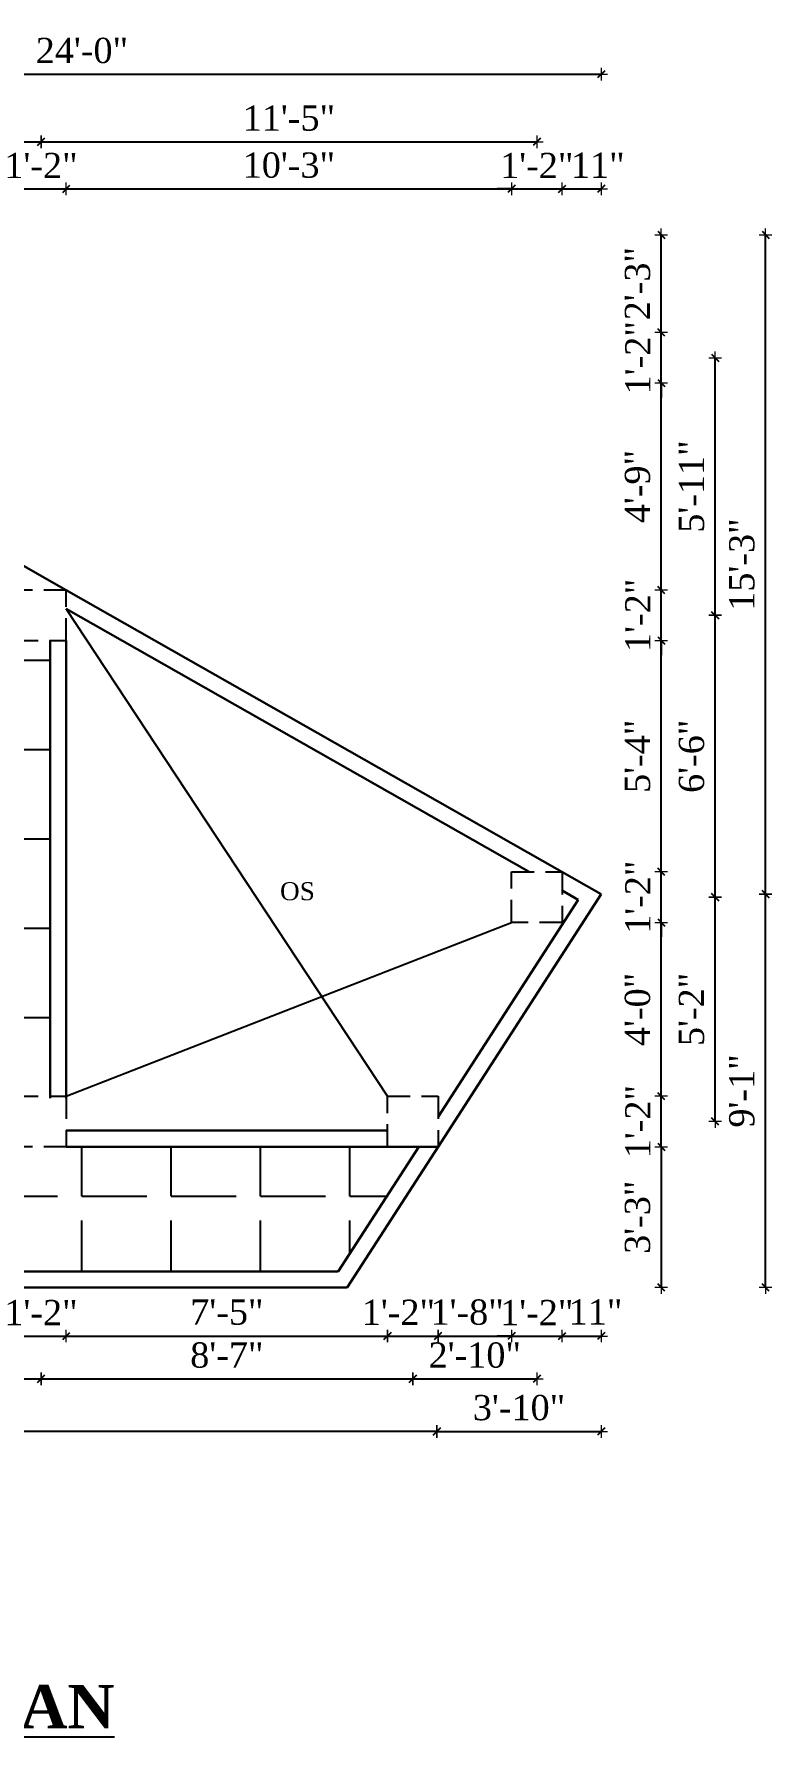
# Model space of a CAD drawing. Header units: inches. Extents: x 149946 to 166271, y -29520 to -26192.
# Drawn here: x 163633.3 to 163837.7, y -27262.8 to -26791 of the extents above; entities that cross this region are included whole.
import ezdxf

# ---------------------------------------------------------------- set-up
doc = ezdxf.new("R2010")
doc.units = ezdxf.units.IN
doc.header["$LTSCALE"] = 5
doc.header["$MEASUREMENT"] = 0
doc.linetypes.add('HIDDEN', pattern=[0.375, 0.25, -0.125])
doc.layers.add('A-WALL', color=7, linetype='Continuous', lineweight=9)
doc.layers.add('Dimension', color=7, linetype='Continuous', lineweight=18)
doc.layers.add('dim line', color=7, linetype='Continuous', lineweight=15, true_color=0xfab2b2)
doc.layers.add('TEXT', color=6, linetype='Continuous')
doc.layers.add('WALL', color=7, linetype='Continuous')
doc.styles.add('ordinary', font='times.ttf')
doc.dimstyles.new('Copy of 96', dxfattribs={"dimtxt": 7, "dimasz": 4, "dimexe": 0.5, "dimexo": 0.5, "dimgap": 3, "dimtad": 1, "dimdec": 1, "dimzin": 11, "dimdsep": 46, "dimlunit": 4, "dimtxsty": 'ordinary', "dimblk": 'OBLIQUE', "dimcen": 0.09, "dimse1": 1, "dimse2": 1, "dimclrt": 6, "dimazin": 0, "dimtfac": 1, "dimtdec": 1, "dimtix": 1, "dimtmove": 2, "dimatfit": 3, "dimldrblk": 'leader', "dimfxl": 0.5, "dimfxlon": 1, "dimtolj": 1, "dimtzin": 0, "dimarcsym": 0})

# ---------------------------------------------------------------- blocks, each defined once
blk = doc.blocks.new('oblique')
at = {"color": 0, "lineweight": -2}
blk.add_line((0.25, 0.25), (-0.25, -0.25), dxfattribs=at)
at = {"layer": 'dim line', "lineweight": 9}
for p, q in [((-0.4375, 0), (0.4375, 0)), ((0, 0.4375), (0, -0.4375))]:
    blk.add_line(p, q, dxfattribs=at)
blk = doc.blocks.new('*D1169')
at = {"layer": 'A-WALL', "color": 0, "lineweight": -2, "ltscale": 5}
for p, q in [((163807.05, -27085.3), (163807.05, -27081.3)), ((163807.05, -27099.3), (163807.05, -27085.3)), ((163807.05, -27099.3), (163807.05, -27103.3))]:
    blk.add_line(p, q, dxfattribs=at)
at = {"layer": 'Defpoints', "color": 0, "ltscale": 5}
for p in [(163745.19, -27085.3), (163807.05, -27085.3), (163745.19, -27099.3)]:
    blk.add_point(p, dxfattribs=at)
at = {"layer": 'A-WALL', "color": 0, "lineweight": -2, "ltscale": 5, "xscale": 4, "yscale": 4, "zscale": 4}
for p, rotation in [((163807.05, -27085.3), 270), ((163807.05, -27099.3), 90)]:
    blk.add_blockref('oblique', p, dxfattribs=dict(at, rotation=rotation))
at = {"layer": 'A-WALL', "color": 6, "ltscale": 5, "insert": (163800.55, -27092.3), "char_height": 7, "attachment_point": 5, "rotation": 90, "style": 'ordinary'}
blk.add_mtext('\\A1;1\'-2"', dxfattribs=at)
blk = doc.blocks.new('_OBLIQUE')
at = {"color": 0, "linetype": 'ByBlock'}
blk.add_line((-0.5, -0.5), (0.5, 0.5), dxfattribs=at)
blk = doc.blocks.new('leader')
at = {"layer": 'Dimension'}
for p, q in [((0, -4.33), (0, 4.33)), ((-4.42, 0), (4.42, 0))]:
    blk.add_line(p, q, dxfattribs=at)
blk = doc.blocks.new('*D1170')
at = {"layer": 'A-WALL', "color": 0, "lineweight": -2, "ltscale": 5}
blk.add_line((163807.05, -27085.3), (163807.05, -27037.12), dxfattribs=at)
at = {"layer": 'Defpoints', "color": 0, "ltscale": 5}
for p in [(163779.56, -27037.12), (163807.05, -27037.12), (163745.19, -27085.3)]:
    blk.add_point(p, dxfattribs=at)
at = {"layer": 'A-WALL', "color": 0, "lineweight": -2, "ltscale": 5, "xscale": 4, "yscale": 4, "zscale": 4}
for p, rotation in [((163807.05, -27037.12), 90), ((163807.05, -27085.3), 270)]:
    blk.add_blockref('oblique', p, dxfattribs=dict(at, rotation=rotation))
at = {"layer": 'A-WALL', "color": 6, "ltscale": 5, "insert": (163800.49, -27061.21), "char_height": 7, "attachment_point": 5, "rotation": 90, "style": 'ordinary'}
blk.add_mtext('\\A1;4\'-0"', dxfattribs=at)
blk = doc.blocks.new('*D1171')
at = {"layer": 'A-WALL', "color": 0, "lineweight": -2, "ltscale": 5}
for p, q in [((163807.05, -27023.12), (163807.05, -27019.12)), ((163807.05, -27037.12), (163807.05, -27023.12)), ((163807.05, -27037.12), (163807.05, -27041.12))]:
    blk.add_line(p, q, dxfattribs=at)
at = {"layer": 'Defpoints', "color": 0, "ltscale": 5}
for p in [(163779.56, -27023.12), (163807.05, -27023.12), (163779.56, -27037.12)]:
    blk.add_point(p, dxfattribs=at)
at = {"layer": 'A-WALL', "color": 0, "lineweight": -2, "ltscale": 5, "xscale": 4, "yscale": 4, "zscale": 4}
for p, rotation in [((163807.05, -27023.12), 270), ((163807.05, -27037.12), 90)]:
    blk.add_blockref('oblique', p, dxfattribs=dict(at, rotation=rotation))
at = {"layer": 'A-WALL', "color": 6, "ltscale": 5, "insert": (163800.55, -27030.12), "char_height": 7, "attachment_point": 5, "rotation": 90, "style": 'ordinary'}
blk.add_mtext('\\A1;1\'-2"', dxfattribs=at)
blk = doc.blocks.new('*D1172')
at = {"layer": 'A-WALL', "color": 0, "lineweight": -2, "ltscale": 5}
blk.add_line((163807.05, -27023.12), (163807.05, -26959.02), dxfattribs=at)
at = {"layer": 'Defpoints', "color": 0, "ltscale": 5}
for p in [(163642.18, -26959.02), (163807.05, -26959.02), (163779.56, -27023.12)]:
    blk.add_point(p, dxfattribs=at)
at = {"layer": 'A-WALL', "color": 0, "lineweight": -2, "ltscale": 5, "xscale": 4, "yscale": 4, "zscale": 4}
for p, rotation in [((163807.05, -26959.02), 90), ((163807.05, -27023.12), 270)]:
    blk.add_blockref('oblique', p, dxfattribs=dict(at, rotation=rotation))
at = {"layer": 'A-WALL', "color": 6, "ltscale": 5, "insert": (163800.49, -26991.07), "char_height": 7, "attachment_point": 5, "rotation": 90, "style": 'ordinary'}
blk.add_mtext('\\A1;5\'-4"', dxfattribs=at)
blk = doc.blocks.new('*D1173')
at = {"layer": 'A-WALL', "color": 0, "lineweight": -2, "ltscale": 5}
for p, q in [((163807.05, -26945.02), (163807.05, -26941.02)), ((163807.05, -26959.02), (163807.05, -26945.02)), ((163807.05, -26959.02), (163807.05, -26963.02))]:
    blk.add_line(p, q, dxfattribs=at)
at = {"layer": 'Defpoints', "color": 0, "ltscale": 5}
for p in [(163642.18, -26945.02), (163807.05, -26945.02), (163642.18, -26959.02)]:
    blk.add_point(p, dxfattribs=at)
at = {"layer": 'A-WALL', "color": 0, "lineweight": -2, "ltscale": 5, "xscale": 4, "yscale": 4, "zscale": 4}
for p, rotation in [((163807.05, -26945.02), 270), ((163807.05, -26959.02), 90)]:
    blk.add_blockref('oblique', p, dxfattribs=dict(at, rotation=rotation))
at = {"layer": 'A-WALL', "color": 6, "ltscale": 5, "insert": (163800.55, -26952.02), "char_height": 7, "attachment_point": 5, "rotation": 90, "style": 'ordinary'}
blk.add_mtext('\\A1;1\'-2"', dxfattribs=at)
blk = doc.blocks.new('*D1174')
at = {"layer": 'A-WALL', "color": 0, "lineweight": -2, "ltscale": 5}
blk.add_line((163807.05, -26945.02), (163807.05, -26887.64), dxfattribs=at)
at = {"layer": 'Defpoints', "color": 0, "ltscale": 5}
for p in [(163516.61, -26887.64), (163807.05, -26887.64), (163642.18, -26945.02)]:
    blk.add_point(p, dxfattribs=at)
at = {"layer": 'A-WALL', "color": 0, "lineweight": -2, "ltscale": 5, "xscale": 4, "yscale": 4, "zscale": 4}
for p, rotation in [((163807.05, -26887.64), 90), ((163807.05, -26945.02), 270)]:
    blk.add_blockref('oblique', p, dxfattribs=dict(at, rotation=rotation))
at = {"layer": 'A-WALL', "color": 6, "ltscale": 5, "insert": (163800.48, -26916.33), "char_height": 7, "attachment_point": 5, "rotation": 90, "style": 'ordinary'}
blk.add_mtext('\\A1;4\'-9"', dxfattribs=at)
blk = doc.blocks.new('*D1175')
at = {"layer": 'Defpoints', "color": 0, "linetype": 'HIDDEN', "ltscale": 5}
for p in [(163516.61, -26873.64), (163807.05, -26873.64), (163516.61, -26887.64)]:
    blk.add_point(p, dxfattribs=at)
at = {"layer": 'WALL', "color": 0, "lineweight": -2, "ltscale": 5}
for p, q in [((163807.05, -26873.64), (163807.05, -26869.64)), ((163807.05, -26887.64), (163807.05, -26873.64)), ((163807.05, -26887.64), (163807.05, -26891.64))]:
    blk.add_line(p, q, dxfattribs=at)
at = {"layer": 'WALL', "color": 0, "linetype": 'HIDDEN', "lineweight": -2, "ltscale": 5, "xscale": 4, "yscale": 4, "zscale": 4}
for p, rotation in [((163807.05, -26873.64), 270), ((163807.05, -26887.64), 90)]:
    blk.add_blockref('oblique', p, dxfattribs=dict(at, rotation=rotation))
at = {"layer": 'WALL', "color": 6, "linetype": 'HIDDEN', "ltscale": 5, "insert": (163800.55, -26880.64), "char_height": 7, "attachment_point": 5, "rotation": 90, "style": 'ordinary'}
blk.add_mtext('\\A1;1\'-2"', dxfattribs=at)
blk = doc.blocks.new('*D1176')
at = {"layer": 'A-WALL', "color": 0, "lineweight": -2, "ltscale": 5}
blk.add_line((163822.01, -27092.3), (163822.01, -27030.12), dxfattribs=at)
at = {"layer": 'Defpoints', "color": 0, "ltscale": 5}
for p in [(163772.56, -27030.12), (163822.01, -27030.12), (163738.19, -27092.3)]:
    blk.add_point(p, dxfattribs=at)
at = {"layer": 'A-WALL', "color": 0, "lineweight": -2, "ltscale": 5, "xscale": 4, "yscale": 4, "zscale": 4}
for p, rotation in [((163822.01, -27030.12), 90), ((163822.01, -27092.3), 270)]:
    blk.add_blockref('oblique', p, dxfattribs=dict(at, rotation=rotation))
at = {"layer": 'A-WALL', "color": 6, "ltscale": 5, "insert": (163815.45, -27061.21), "char_height": 7, "attachment_point": 5, "rotation": 90, "style": 'ordinary'}
blk.add_mtext('\\A1;5\'-2"', dxfattribs=at)
blk = doc.blocks.new('*D1177')
at = {"layer": 'A-WALL', "color": 0, "lineweight": -2, "ltscale": 5}
blk.add_line((163822.01, -27030.12), (163822.01, -26952.02), dxfattribs=at)
at = {"layer": 'Defpoints', "color": 0, "ltscale": 5}
for p in [(163635.18, -26952.02), (163822.01, -26952.02), (163772.56, -27030.12)]:
    blk.add_point(p, dxfattribs=at)
at = {"layer": 'A-WALL', "color": 0, "lineweight": -2, "ltscale": 5, "xscale": 4, "yscale": 4, "zscale": 4}
for p, rotation in [((163822.01, -26952.02), 90), ((163822.01, -27030.12), 270)]:
    blk.add_blockref('oblique', p, dxfattribs=dict(at, rotation=rotation))
at = {"layer": 'A-WALL', "color": 6, "ltscale": 5, "insert": (163815.45, -26991.07), "char_height": 7, "attachment_point": 5, "rotation": 90, "style": 'ordinary'}
blk.add_mtext('\\A1;6\'-6"', dxfattribs=at)
blk = doc.blocks.new('*D1178')
at = {"layer": 'A-WALL', "color": 0, "lineweight": -2, "ltscale": 5}
blk.add_line((163822.01, -26952.02), (163822.01, -26880.64), dxfattribs=at)
at = {"layer": 'Defpoints', "color": 0, "ltscale": 5}
for p in [(163509.61, -26880.64), (163822.01, -26880.64), (163635.18, -26952.02)]:
    blk.add_point(p, dxfattribs=at)
at = {"layer": 'A-WALL', "color": 0, "lineweight": -2, "ltscale": 5, "xscale": 4, "yscale": 4, "zscale": 4}
for p, rotation in [((163822.01, -26880.64), 90), ((163822.01, -26952.02), 270)]:
    blk.add_blockref('oblique', p, dxfattribs=dict(at, rotation=rotation))
at = {"layer": 'A-WALL', "color": 6, "ltscale": 5, "insert": (163815.45, -26916.33), "char_height": 7, "attachment_point": 5, "rotation": 90, "style": 'ordinary'}
blk.add_mtext('\\A1;5\'-11"', dxfattribs=at)
blk = doc.blocks.new('*D1183')
at = {"layer": 'A-WALL', "color": 0, "lineweight": -2, "ltscale": 5}
for p, q in [((163628.18, -26833.87), (163624.18, -26833.87)), ((163628.18, -26833.87), (163642.18, -26833.87)), ((163642.18, -26833.87), (163646.18, -26833.87))]:
    blk.add_line(p, q, dxfattribs=at)
at = {"layer": 'Defpoints', "color": 0, "ltscale": 5}
for p in [(163642.18, -26833.87), (163628.18, -26945.02), (163642.18, -26945.02)]:
    blk.add_point(p, dxfattribs=at)
at = {"layer": 'A-WALL', "color": 0, "lineweight": -2, "ltscale": 5, "xscale": 4, "yscale": 4, "zscale": 4}
blk.add_blockref('oblique', (163628.18, -26833.87), dxfattribs=at)
at = {"layer": 'A-WALL', "color": 0, "lineweight": -2, "ltscale": 5, "xscale": 4, "yscale": 4, "zscale": 4, "rotation": 180}
blk.add_blockref('oblique', (163642.18, -26833.87), dxfattribs=at)
at = {"layer": 'A-WALL', "color": 6, "ltscale": 5, "insert": (163635.18, -26827.37), "char_height": 7, "attachment_point": 5, "style": 'ordinary'}
blk.add_mtext('\\A1;1\'-2"', dxfattribs=at)
blk = doc.blocks.new('*D1184')
at = {"layer": 'A-WALL', "color": 0, "lineweight": -2, "ltscale": 5}
blk.add_line((163642.18, -26833.87), (163765.56, -26833.87), dxfattribs=at)
at = {"layer": 'Defpoints', "color": 0, "ltscale": 5}
for p in [(163765.56, -26833.87), (163642.18, -26945.02), (163765.56, -27023.12)]:
    blk.add_point(p, dxfattribs=at)
at = {"layer": 'A-WALL', "color": 0, "lineweight": -2, "ltscale": 5, "xscale": 4, "yscale": 4, "zscale": 4, "rotation": 180}
blk.add_blockref('oblique', (163642.18, -26833.87), dxfattribs=at)
at = {"layer": 'A-WALL', "color": 0, "lineweight": -2, "ltscale": 5, "xscale": 4, "yscale": 4, "zscale": 4}
blk.add_blockref('oblique', (163765.56, -26833.87), dxfattribs=at)
at = {"layer": 'A-WALL', "color": 6, "ltscale": 5, "insert": (163703.87, -26827.31), "char_height": 7, "attachment_point": 5, "style": 'ordinary'}
blk.add_mtext('\\A1;10\'-3"', dxfattribs=at)
blk = doc.blocks.new('*D1185')
at = {"layer": 'A-WALL', "color": 0, "lineweight": -2, "ltscale": 5}
for p, q in [((163765.56, -26833.87), (163761.56, -26833.87)), ((163765.56, -26833.87), (163779.56, -26833.87)), ((163779.56, -26833.87), (163783.56, -26833.87))]:
    blk.add_line(p, q, dxfattribs=at)
at = {"layer": 'Defpoints', "color": 0, "ltscale": 5}
for p in [(163779.56, -26833.87), (163765.56, -27023.12), (163779.56, -27023.12)]:
    blk.add_point(p, dxfattribs=at)
at = {"layer": 'A-WALL', "color": 0, "lineweight": -2, "ltscale": 5, "xscale": 4, "yscale": 4, "zscale": 4}
blk.add_blockref('oblique', (163765.56, -26833.87), dxfattribs=at)
at = {"layer": 'A-WALL', "color": 0, "lineweight": -2, "ltscale": 5, "xscale": 4, "yscale": 4, "zscale": 4, "rotation": 180}
blk.add_blockref('oblique', (163779.56, -26833.87), dxfattribs=at)
at = {"layer": 'A-WALL', "color": 6, "ltscale": 5, "insert": (163772.56, -26827.37), "char_height": 7, "attachment_point": 5, "style": 'ordinary'}
blk.add_mtext('\\A1;1\'-2"', dxfattribs=at)
blk = doc.blocks.new('*D1186')
at = {"layer": 'A-WALL', "color": 0, "lineweight": -2, "ltscale": 5}
blk.add_line((163779.56, -26833.87), (163790.42, -26833.87), dxfattribs=at)
at = {"layer": 'Defpoints', "color": 0, "ltscale": 5}
for p in [(163790.42, -26833.87), (163779.56, -27023.12), (163790.42, -27029.3)]:
    blk.add_point(p, dxfattribs=at)
at = {"layer": 'A-WALL', "color": 0, "lineweight": -2, "ltscale": 5, "xscale": 4, "yscale": 4, "zscale": 4, "rotation": 180}
blk.add_blockref('oblique', (163779.56, -26833.87), dxfattribs=at)
at = {"layer": 'A-WALL', "color": 0, "lineweight": -2, "ltscale": 5, "xscale": 4, "yscale": 4, "zscale": 4}
blk.add_blockref('oblique', (163790.42, -26833.87), dxfattribs=at)
at = {"layer": 'A-WALL', "color": 6, "ltscale": 5, "insert": (163789.47, -26827.3), "char_height": 7, "attachment_point": 5, "style": 'ordinary'}
blk.add_mtext('\\A1;11"', dxfattribs=at)
blk = doc.blocks.new('*D1188')
at = {"layer": 'A-WALL', "color": 0, "lineweight": -2, "ltscale": 5}
blk.add_line((163509.61, -26820.83), (163635.18, -26820.83), dxfattribs=at)
at = {"layer": 'Defpoints', "color": 0, "ltscale": 5}
for p in [(163635.18, -26820.83), (163509.61, -26952.02), (163635.18, -26952.02)]:
    blk.add_point(p, dxfattribs=at)
at = {"layer": 'A-WALL', "color": 0, "lineweight": -2, "ltscale": 5, "xscale": 4, "yscale": 4, "zscale": 4, "rotation": 180}
blk.add_blockref('oblique', (163509.61, -26820.83), dxfattribs=at)
at = {"layer": 'A-WALL', "color": 0, "lineweight": -2, "ltscale": 5, "xscale": 4, "yscale": 4, "zscale": 4}
blk.add_blockref('oblique', (163635.18, -26820.83), dxfattribs=at)
at = {"layer": 'A-WALL', "color": 6, "ltscale": 5, "insert": (163572.39, -26814.27), "char_height": 7, "attachment_point": 5, "style": 'ordinary'}
blk.add_mtext('\\A1;10\'-6"', dxfattribs=at)
blk = doc.blocks.new('*D1189')
at = {"layer": 'A-WALL', "color": 0, "lineweight": -2, "ltscale": 5}
blk.add_line((163635.18, -26820.83), (163772.56, -26820.83), dxfattribs=at)
at = {"layer": 'Defpoints', "color": 0, "ltscale": 5}
for p in [(163772.56, -26820.83), (163635.18, -26952.02), (163772.56, -27030.12)]:
    blk.add_point(p, dxfattribs=at)
at = {"layer": 'A-WALL', "color": 0, "lineweight": -2, "ltscale": 5, "xscale": 4, "yscale": 4, "zscale": 4, "rotation": 180}
blk.add_blockref('oblique', (163635.18, -26820.83), dxfattribs=at)
at = {"layer": 'A-WALL', "color": 0, "lineweight": -2, "ltscale": 5, "xscale": 4, "yscale": 4, "zscale": 4}
blk.add_blockref('oblique', (163772.56, -26820.83), dxfattribs=at)
at = {"layer": 'A-WALL', "color": 6, "ltscale": 5, "insert": (163703.87, -26814.27), "char_height": 7, "attachment_point": 5, "style": 'ordinary'}
blk.add_mtext('\\A1;11\'-5"', dxfattribs=at)
blk = doc.blocks.new('*D1191')
at = {"layer": 'A-WALL', "color": 0, "lineweight": -2, "ltscale": 5}
blk.add_line((163502.61, -26802.11), (163790.42, -26802.11), dxfattribs=at)
at = {"layer": 'Defpoints', "color": 0, "ltscale": 5}
for p in [(163790.42, -26802.11), (163502.61, -26873.64), (163790.42, -27029.3)]:
    blk.add_point(p, dxfattribs=at)
at = {"layer": 'A-WALL', "color": 0, "lineweight": -2, "ltscale": 5, "xscale": 4, "yscale": 4, "zscale": 4, "rotation": 180}
blk.add_blockref('oblique', (163502.61, -26802.11), dxfattribs=at)
at = {"layer": 'A-WALL', "color": 0, "lineweight": -2, "ltscale": 5, "xscale": 4, "yscale": 4, "zscale": 4}
blk.add_blockref('oblique', (163790.42, -26802.11), dxfattribs=at)
at = {"layer": 'A-WALL', "color": 6, "ltscale": 5, "insert": (163646.52, -26795.55), "char_height": 7, "attachment_point": 5, "style": 'ordinary'}
blk.add_mtext('\\A1;24\'-0"', dxfattribs=at)
blk = doc.blocks.new('*D1192')
at = {"layer": 'A-WALL', "color": 0, "lineweight": -2, "ltscale": 5}
blk.add_line((163835.97, -27138.3), (163835.97, -27029.3), dxfattribs=at)
at = {"layer": 'Defpoints', "color": 0, "ltscale": 5}
for p in [(163790.42, -27029.3), (163835.97, -27029.3), (163719.99, -27138.3)]:
    blk.add_point(p, dxfattribs=at)
at = {"layer": 'A-WALL', "color": 0, "lineweight": -2, "ltscale": 5, "xscale": 4, "yscale": 4, "zscale": 4}
for p, rotation in [((163835.97, -27029.3), 90), ((163835.97, -27138.3), 270)]:
    blk.add_blockref('oblique', p, dxfattribs=dict(at, rotation=rotation))
at = {"layer": 'A-WALL', "color": 6, "ltscale": 5, "insert": (163829.39, -27083.8), "char_height": 7, "attachment_point": 5, "rotation": 90, "style": 'ordinary'}
blk.add_mtext('\\A1;9\'-1"', dxfattribs=at)
blk = doc.blocks.new('*D1193')
at = {"layer": 'A-WALL', "color": 0, "lineweight": -2, "ltscale": 5}
blk.add_line((163835.97, -27029.3), (163835.97, -26846.6), dxfattribs=at)
at = {"layer": 'Defpoints', "color": 0, "ltscale": 5}
for p in [(163463.61, -26846.6), (163835.97, -26846.6), (163790.42, -27029.3)]:
    blk.add_point(p, dxfattribs=at)
at = {"layer": 'A-WALL', "color": 0, "lineweight": -2, "ltscale": 5, "xscale": 4, "yscale": 4, "zscale": 4}
for p, rotation in [((163835.97, -26846.6), 90), ((163835.97, -27029.3), 270)]:
    blk.add_blockref('oblique', p, dxfattribs=dict(at, rotation=rotation))
at = {"layer": 'A-WALL', "color": 6, "ltscale": 5, "insert": (163829.4, -26937.95), "char_height": 7, "attachment_point": 5, "rotation": 90, "style": 'ordinary'}
blk.add_mtext('\\A1;15\'-3"', dxfattribs=at)
blk = doc.blocks.new('*D1198')
at = {"layer": 'A-WALL', "color": 0, "lineweight": -2, "ltscale": 5}
for p, q in [((163628.18, -27151.71), (163624.18, -27151.71)), ((163628.18, -27151.71), (163642.18, -27151.71)), ((163642.18, -27151.71), (163646.18, -27151.71))]:
    blk.add_line(p, q, dxfattribs=at)
at = {"layer": 'Defpoints', "color": 0, "ltscale": 5}
for p in [(163628.18, -27099.3), (163642.18, -27099.3), (163642.18, -27151.71)]:
    blk.add_point(p, dxfattribs=at)
at = {"layer": 'A-WALL', "color": 0, "lineweight": -2, "ltscale": 5, "xscale": 4, "yscale": 4, "zscale": 4}
blk.add_blockref('oblique', (163628.18, -27151.71), dxfattribs=at)
at = {"layer": 'A-WALL', "color": 0, "lineweight": -2, "ltscale": 5, "xscale": 4, "yscale": 4, "zscale": 4, "rotation": 180}
blk.add_blockref('oblique', (163642.18, -27151.71), dxfattribs=at)
at = {"layer": 'A-WALL', "color": 6, "ltscale": 5, "insert": (163635.18, -27145.21), "char_height": 7, "attachment_point": 5, "style": 'ordinary'}
blk.add_mtext('\\A1;1\'-2"', dxfattribs=at)
blk = doc.blocks.new('*D1199')
at = {"layer": 'A-WALL', "color": 0, "lineweight": -2, "ltscale": 5}
blk.add_line((163642.18, -27151.71), (163731.19, -27151.71), dxfattribs=at)
at = {"layer": 'Defpoints', "color": 0, "ltscale": 5}
for p in [(163642.18, -27099.3), (163731.19, -27099.3), (163731.19, -27151.71)]:
    blk.add_point(p, dxfattribs=at)
at = {"layer": 'A-WALL', "color": 0, "lineweight": -2, "ltscale": 5, "xscale": 4, "yscale": 4, "zscale": 4, "rotation": 180}
blk.add_blockref('oblique', (163642.18, -27151.71), dxfattribs=at)
at = {"layer": 'A-WALL', "color": 0, "lineweight": -2, "ltscale": 5, "xscale": 4, "yscale": 4, "zscale": 4}
blk.add_blockref('oblique', (163731.19, -27151.71), dxfattribs=at)
at = {"layer": 'A-WALL', "color": 6, "ltscale": 5, "insert": (163686.68, -27145.13), "char_height": 7, "attachment_point": 5, "style": 'ordinary'}
blk.add_mtext('\\A1;7\'-5"', dxfattribs=at)
blk = doc.blocks.new('*D1200')
at = {"layer": 'A-WALL', "color": 0, "lineweight": -2, "ltscale": 5}
blk.add_line((163731.19, -27151.71), (163745.19, -27151.71), dxfattribs=at)
at = {"layer": 'Defpoints', "color": 0, "ltscale": 5}
for p in [(163731.19, -27099.3), (163745.19, -27099.3), (163745.19, -27151.71)]:
    blk.add_point(p, dxfattribs=at)
at = {"layer": 'A-WALL', "color": 0, "lineweight": -2, "ltscale": 5, "xscale": 4, "yscale": 4, "zscale": 4, "rotation": 180}
blk.add_blockref('oblique', (163731.19, -27151.71), dxfattribs=at)
at = {"layer": 'A-WALL', "color": 0, "lineweight": -2, "ltscale": 5, "xscale": 4, "yscale": 4, "zscale": 4}
blk.add_blockref('oblique', (163745.19, -27151.71), dxfattribs=at)
at = {"layer": 'A-WALL', "color": 6, "ltscale": 5, "insert": (163734.22, -27145.14), "char_height": 7, "attachment_point": 5, "style": 'ordinary'}
blk.add_mtext('\\A1;1\'-2"', dxfattribs=at)
blk = doc.blocks.new('*D1201')
at = {"layer": 'A-WALL', "color": 0, "lineweight": -2, "ltscale": 5}
blk.add_line((163745.19, -27151.71), (163765.56, -27151.71), dxfattribs=at)
at = {"layer": 'Defpoints', "color": 0, "ltscale": 5}
for p in [(163765.56, -27037.12), (163745.19, -27099.3), (163765.56, -27151.71)]:
    blk.add_point(p, dxfattribs=at)
at = {"layer": 'A-WALL', "color": 0, "lineweight": -2, "ltscale": 5, "xscale": 4, "yscale": 4, "zscale": 4, "rotation": 180}
blk.add_blockref('oblique', (163745.19, -27151.71), dxfattribs=at)
at = {"layer": 'A-WALL', "color": 0, "lineweight": -2, "ltscale": 5, "xscale": 4, "yscale": 4, "zscale": 4}
blk.add_blockref('oblique', (163765.56, -27151.71), dxfattribs=at)
at = {"layer": 'A-WALL', "color": 6, "ltscale": 5, "insert": (163753.26, -27145.14), "char_height": 7, "attachment_point": 5, "style": 'ordinary'}
blk.add_mtext('\\A1;1\'-8"', dxfattribs=at)
blk = doc.blocks.new('*D1202')
at = {"layer": 'A-WALL', "color": 0, "lineweight": -2, "ltscale": 5}
for p, q in [((163765.56, -27151.71), (163761.56, -27151.71)), ((163765.56, -27151.71), (163779.56, -27151.71)), ((163779.56, -27151.71), (163783.56, -27151.71))]:
    blk.add_line(p, q, dxfattribs=at)
at = {"layer": 'Defpoints', "color": 0, "ltscale": 5}
for p in [(163765.56, -27037.12), (163779.56, -27037.12), (163779.56, -27151.71)]:
    blk.add_point(p, dxfattribs=at)
at = {"layer": 'A-WALL', "color": 0, "lineweight": -2, "ltscale": 5, "xscale": 4, "yscale": 4, "zscale": 4}
blk.add_blockref('oblique', (163765.56, -27151.71), dxfattribs=at)
at = {"layer": 'A-WALL', "color": 0, "lineweight": -2, "ltscale": 5, "xscale": 4, "yscale": 4, "zscale": 4, "rotation": 180}
blk.add_blockref('oblique', (163779.56, -27151.71), dxfattribs=at)
at = {"layer": 'A-WALL', "color": 6, "ltscale": 5, "insert": (163772.56, -27145.21), "char_height": 7, "attachment_point": 5, "style": 'ordinary'}
blk.add_mtext('\\A1;1\'-2"', dxfattribs=at)
blk = doc.blocks.new('*D1203')
at = {"layer": 'A-WALL', "color": 0, "lineweight": -2, "ltscale": 5}
blk.add_line((163779.56, -27151.71), (163790.42, -27151.71), dxfattribs=at)
at = {"layer": 'Defpoints', "color": 0, "ltscale": 5}
for p in [(163790.42, -27029.3), (163779.56, -27037.12), (163790.42, -27151.71)]:
    blk.add_point(p, dxfattribs=at)
at = {"layer": 'A-WALL', "color": 0, "lineweight": -2, "ltscale": 5, "xscale": 4, "yscale": 4, "zscale": 4, "rotation": 180}
blk.add_blockref('oblique', (163779.56, -27151.71), dxfattribs=at)
at = {"layer": 'A-WALL', "color": 0, "lineweight": -2, "ltscale": 5, "xscale": 4, "yscale": 4, "zscale": 4}
blk.add_blockref('oblique', (163790.42, -27151.71), dxfattribs=at)
at = {"layer": 'A-WALL', "color": 6, "ltscale": 5, "insert": (163788.84, -27145.03), "char_height": 7, "attachment_point": 5, "style": 'ordinary'}
blk.add_mtext('\\A1;11"', dxfattribs=at)
blk = doc.blocks.new('*D1205')
at = {"layer": 'A-WALL', "color": 0, "lineweight": -2, "ltscale": 5}
blk.add_line((163635.18, -27163.6), (163738.19, -27163.6), dxfattribs=at)
at = {"layer": 'Defpoints', "color": 0, "ltscale": 5}
for p in [(163635.18, -27092.3), (163738.19, -27092.3), (163738.19, -27163.6)]:
    blk.add_point(p, dxfattribs=at)
at = {"layer": 'A-WALL', "color": 0, "lineweight": -2, "ltscale": 5, "xscale": 4, "yscale": 4, "zscale": 4, "rotation": 180}
blk.add_blockref('oblique', (163635.18, -27163.6), dxfattribs=at)
at = {"layer": 'A-WALL', "color": 0, "lineweight": -2, "ltscale": 5, "xscale": 4, "yscale": 4, "zscale": 4}
blk.add_blockref('oblique', (163738.19, -27163.6), dxfattribs=at)
at = {"layer": 'A-WALL', "color": 6, "ltscale": 5, "insert": (163686.68, -27157.03), "char_height": 7, "attachment_point": 5, "style": 'ordinary'}
blk.add_mtext('\\A1;8\'-7"', dxfattribs=at)
blk = doc.blocks.new('*D1206')
at = {"layer": 'A-WALL', "color": 0, "lineweight": -2, "ltscale": 5}
blk.add_line((163509.61, -27163.6), (163635.18, -27163.6), dxfattribs=at)
at = {"layer": 'Defpoints', "color": 0, "ltscale": 5}
for p in [(163509.61, -27092.3), (163635.18, -27092.3), (163635.18, -27163.6)]:
    blk.add_point(p, dxfattribs=at)
at = {"layer": 'A-WALL', "color": 0, "lineweight": -2, "ltscale": 5, "xscale": 4, "yscale": 4, "zscale": 4, "rotation": 180}
blk.add_blockref('oblique', (163509.61, -27163.6), dxfattribs=at)
at = {"layer": 'A-WALL', "color": 0, "lineweight": -2, "ltscale": 5, "xscale": 4, "yscale": 4, "zscale": 4}
blk.add_blockref('oblique', (163635.18, -27163.6), dxfattribs=at)
at = {"layer": 'A-WALL', "color": 6, "ltscale": 5, "insert": (163572.39, -27157.04), "char_height": 7, "attachment_point": 5, "style": 'ordinary'}
blk.add_mtext('\\A1;10\'-6"', dxfattribs=at)
blk = doc.blocks.new('*D1207')
at = {"layer": 'A-WALL', "color": 0, "lineweight": -2, "ltscale": 5}
blk.add_line((163738.19, -27163.6), (163772.56, -27163.6), dxfattribs=at)
at = {"layer": 'Defpoints', "color": 0, "ltscale": 5}
for p in [(163772.56, -27030.12), (163738.19, -27092.3), (163772.56, -27163.6)]:
    blk.add_point(p, dxfattribs=at)
at = {"layer": 'A-WALL', "color": 0, "lineweight": -2, "ltscale": 5, "xscale": 4, "yscale": 4, "zscale": 4, "rotation": 180}
blk.add_blockref('oblique', (163738.19, -27163.6), dxfattribs=at)
at = {"layer": 'A-WALL', "color": 0, "lineweight": -2, "ltscale": 5, "xscale": 4, "yscale": 4, "zscale": 4}
blk.add_blockref('oblique', (163772.56, -27163.6), dxfattribs=at)
at = {"layer": 'A-WALL', "color": 6, "ltscale": 5, "insert": (163755.38, -27157.04), "char_height": 7, "attachment_point": 5, "style": 'ordinary'}
blk.add_mtext('\\A1;2\'-10"', dxfattribs=at)
blk = doc.blocks.new('*D1208')
at = {"layer": 'A-WALL', "color": 0, "lineweight": -2, "ltscale": 5}
blk.add_line((163744.86, -27178.15), (163378.07, -27178.15), dxfattribs=at)
at = {"layer": 'Defpoints', "color": 0, "ltscale": 5}
for p in [(163378.07, -27099.3), (163744.86, -27099.3), (163378.07, -27178.15)]:
    blk.add_point(p, dxfattribs=at)
at = {"layer": 'A-WALL', "color": 0, "lineweight": -2, "ltscale": 5, "xscale": 4, "yscale": 4, "zscale": 4, "rotation": 180}
blk.add_blockref('oblique', (163378.07, -27178.15), dxfattribs=at)
at = {"layer": 'A-WALL', "color": 0, "lineweight": -2, "ltscale": 5, "xscale": 4, "yscale": 4, "zscale": 4}
blk.add_blockref('oblique', (163744.86, -27178.15), dxfattribs=at)
at = {"layer": 'A-WALL', "color": 6, "ltscale": 5, "insert": (163561.47, -27171.58), "char_height": 7, "attachment_point": 5, "style": 'ordinary'}
blk.add_mtext('\\A1;30\'-7"', dxfattribs=at)
blk = doc.blocks.new('*D1209')
at = {"layer": 'A-WALL', "color": 0, "lineweight": -2, "ltscale": 5}
blk.add_line((163744.86, -27178.15), (163790.42, -27178.15), dxfattribs=at)
at = {"layer": 'Defpoints', "color": 0, "ltscale": 5}
for p in [(163790.42, -27029.3), (163744.86, -27099.3), (163790.42, -27178.15)]:
    blk.add_point(p, dxfattribs=at)
at = {"layer": 'A-WALL', "color": 0, "lineweight": -2, "ltscale": 5, "xscale": 4, "yscale": 4, "zscale": 4, "rotation": 180}
blk.add_blockref('oblique', (163744.86, -27178.15), dxfattribs=at)
at = {"layer": 'A-WALL', "color": 0, "lineweight": -2, "ltscale": 5, "xscale": 4, "yscale": 4, "zscale": 4}
blk.add_blockref('oblique', (163790.42, -27178.15), dxfattribs=at)
at = {"layer": 'A-WALL', "color": 6, "ltscale": 5, "insert": (163767.64, -27171.59), "char_height": 7, "attachment_point": 5, "style": 'ordinary'}
blk.add_mtext('\\A1;3\'-10"', dxfattribs=at)
blk = doc.blocks.new('*D1272')
at = {"layer": 'A-WALL', "color": 0, "lineweight": -2, "ltscale": 5}
blk.add_line((163807.05, -27099.3), (163807.05, -27138.3), dxfattribs=at)
at = {"layer": 'Defpoints', "color": 0, "ltscale": 5}
for p in [(163745.19, -27099.3), (163719.99, -27138.3), (163807.05, -27138.3)]:
    blk.add_point(p, dxfattribs=at)
at = {"layer": 'A-WALL', "color": 0, "lineweight": -2, "ltscale": 5, "xscale": 4, "yscale": 4, "zscale": 4}
for p, rotation in [((163807.05, -27099.3), 90), ((163807.05, -27138.3), 270)]:
    blk.add_blockref('oblique', p, dxfattribs=dict(at, rotation=rotation))
at = {"layer": 'A-WALL', "color": 6, "ltscale": 5, "insert": (163800.49, -27118.8), "char_height": 7, "attachment_point": 5, "rotation": 90, "style": 'ordinary'}
blk.add_mtext('\\A1;3\'-3"', dxfattribs=at)
blk = doc.blocks.new('*D1212')
at = {"layer": 'A-WALL', "color": 0, "lineweight": -2, "ltscale": 5}
blk.add_line((163807.05, -26873.64), (163807.05, -26846.6), dxfattribs=at)
at = {"layer": 'Defpoints', "color": 0, "ltscale": 5}
for p in [(163463.61, -26846.6), (163807.05, -26846.6), (163516.61, -26873.64)]:
    blk.add_point(p, dxfattribs=at)
at = {"layer": 'A-WALL', "color": 0, "lineweight": -2, "ltscale": 5, "xscale": 4, "yscale": 4, "zscale": 4}
for p, rotation in [((163807.05, -26846.6), 90), ((163807.05, -26873.64), 270)]:
    blk.add_blockref('oblique', p, dxfattribs=dict(at, rotation=rotation))
at = {"layer": 'A-WALL', "color": 6, "ltscale": 5, "insert": (163800.49, -26860.12), "char_height": 7, "attachment_point": 5, "rotation": 90, "style": 'ordinary'}
blk.add_mtext('\\A1;2\'-3"', dxfattribs=at)

msp = doc.modelspace()

# ---------------------------------------------------------------- hatches: boundary and pattern name
at = {"layer": 'WALL', "linetype": 'ByBlock', "ltscale": 5, "true_color": 0xf8991e}
h = msp.add_hatch(dxfattribs=at)
h.set_pattern_fill('ANGLE', color=30, scale=90)
h.set_pattern_definition([(0, (25046.51, 161.506), (0, 24.75), [18, -6.75]), (90, (25046.51, 161.506), (-24.75, 2e-15), [18, -6.75])])
h.paths.add_polyline_path([(163516.61, -26949.52), (163516.61, -26959.02), (163516.61, -27085.3), (163516.61, -27099.3), (163502.61, -27099.3), (163428.4, -27099.3), (163428.4, -27094.3), (163425.86, -27094.3, -0.414214), (163394.9, -27122.26), (163394.9, -27094.3), (163392.4, -27094.3), (163392.4, -27099.3), (163382.57, -27099.3), (163381.75, -27133.8), (163717.54, -27133.8), (163739.83, -27099.3), (163642.18, -27099.3), (163628.18, -27099.3), (163628.18, -27085.3), (163637.68, -27085.3), (163637.68, -26959.02), (163628.18, -26959.02), (163628.18, -26949.52)])
h.paths.add_polyline_path([(163551.75, -27033.44), (163609.06, -27033.44), (163609.06, -27025.77), (163551.75, -27025.77)], flags=24)

# ---------------------------------------------------------------- linework, layer by layer
at = {"layer": 'A-WALL', "lineweight": 30}
for p, q in [((163516.61, -26873.64, -72.71), (163642.18, -26945.02, -72.71)), ((163642.18, -26945.02, -72.71), (163790.42, -27029.3, -72.71)), ((163642.18, -26950.2, -72.71), (163770.46, -27023.12, -72.71)), ((163637.68, -26959.02, -72.71), (163637.68, -27085.8, -72.71)), ((163642.18, -26959.02, -72.71), (163642.18, -27085.8, -72.71)), ((163790.42, -27029.3, -72.71), (163745.19, -27099.3, -72.71)), ((163784.06, -27030.85, -72.71), (163745.19, -27091.01, -72.71)), ((163779.56, -27028.3, -72.71), (163784.06, -27030.85, -72.71)), ((163731.19, -27094.8, -72.71), (163642.18, -27094.8, -72.71)), ((163745.19, -27099.3, -72.71), (163642.18, -27099.3, -72.71)), ((163739.83, -27099.3, -72.71), (163717.54, -27133.8, -72.71)), ((163745.19, -27099.3, -72.71), (163719.99, -27138.3, -72.71)), ((163717.54, -27133.8, -72.71), (163381.75, -27133.8, -72.71)), ((163719.99, -27138.3, -72.71), (163377.14, -27138.3, -72.71))]:
    msp.add_line(p, q, dxfattribs=at)
at = {"layer": 'WALL', "color": 30, "linetype": 'ByBlock', "ltscale": 5, "true_color": 0xf8991e}
for p, q in [((163731.19, -27085.3, -72.71), (163642.18, -26950.2, -72.71)), ((163642.18, -27085.3, -72.71), (163765.56, -27037.12, -72.71))]:
    msp.add_line(p, q, dxfattribs=at)
at = {"layer": 'WALL', "color": 2, "linetype": 'HIDDEN', "ltscale": 5, "elevation": -72.71}
for points in [[(163628.18, -26959.02), (163642.18, -26959.02), (163642.18, -26945.02), (163628.18, -26945.02)], [(163765.56, -27023.12), (163779.56, -27023.12), (163779.56, -27037.12), (163765.56, -27037.12)], [(163628.18, -27085.3), (163642.18, -27085.3), (163642.18, -27099.3), (163628.18, -27099.3)], [(163731.19, -27085.3), (163745.19, -27085.3), (163745.19, -27099.3), (163731.19, -27099.3)]]:
    msp.add_lwpolyline(points, close=True, dxfattribs=at)

# ---------------------------------------------------------------- texts
at = {"layer": 'TEXT', "style": 'ordinary'}
msp.add_text('OS', height=5, dxfattribs=at).set_placement((163701.4, -27030.96, -72.71))
at = {"layer": 'TEXT', "insert": (163555.38, -27260.58, -72.71), "char_height": 12, "width": 219.8151, "attachment_point": 8, "style": 'ordinary'}
msp.add_mtext('{\\fTimes New Roman|b1|i0|c0|p18;\\LFOURTH FLOOR PLAN}', dxfattribs=at)

# ---------------------------------------------------------------- dimensions: what is measured, and where the dimension line sits
at = {"layer": 'A-WALL', "ltscale": 5}
for base, p1, p2, picture, middle in [((163790.42, -26802.11, -72.71), (163502.61, -26873.64, -72.71), (163790.42, -27029.3, -72.71), '*D1191', (163646.52, -26795.55, -72.71)), ((163635.18, -26820.83, -72.71), (163509.61, -26952.02, -72.71), (163635.18, -26952.02, -72.71), '*D1188', (163572.39, -26814.27, -72.71)), ((163772.56, -26820.83, -72.71), (163635.18, -26952.02, -72.71), (163772.56, -27030.12, -72.71), '*D1189', (163703.87, -26814.27, -72.71)), ((163642.18, -26833.87, -72.71), (163628.18, -26945.02, -72.71), (163642.18, -26945.02, -72.71), '*D1183', (163635.18, -26827.37, -72.71)), ((163765.56, -26833.87, -72.71), (163642.18, -26945.02, -72.71), (163765.56, -27023.12, -72.71), '*D1184', (163703.87, -26827.31, -72.71)), ((163779.56, -26833.87, -72.71), (163765.56, -27023.12, -72.71), (163779.56, -27023.12, -72.71), '*D1185', (163772.56, -26827.37, -72.71)), ((163772.56, -27163.6, -72.71), (163738.19, -27092.3, -72.71), (163772.56, -27030.12, -72.71), '*D1207', (163755.38, -27157.04, -72.71)), ((163790.42, -27178.15, -72.71), (163744.86, -27099.3, -72.71), (163790.42, -27029.3, -72.71), '*D1209', (163767.64, -27171.59, -72.71)), ((163779.56, -27151.71, -72.71), (163765.56, -27037.12, -72.71), (163779.56, -27037.12, -72.71), '*D1202', (163772.56, -27145.21, -72.71)), ((163635.18, -27163.6, -72.71), (163509.61, -27092.3, -72.71), (163635.18, -27092.3, -72.71), '*D1206', (163572.39, -27157.04, -72.71)), ((163738.19, -27163.6, -72.71), (163635.18, -27092.3, -72.71), (163738.19, -27092.3, -72.71), '*D1205', (163686.68, -27157.03, -72.71)), ((163378.07, -27178.15, -72.71), (163744.86, -27099.3, -72.71), (163378.07, -27099.3, -72.71), '*D1208', (163561.47, -27171.58, -72.71)), ((163642.18, -27151.71, -72.71), (163628.18, -27099.3, -72.71), (163642.18, -27099.3, -72.71), '*D1198', (163635.18, -27145.21, -72.71)), ((163731.19, -27151.71, -72.71), (163642.18, -27099.3, -72.71), (163731.19, -27099.3, -72.71), '*D1199', (163686.68, -27145.13, -72.71))]:
    dim = msp.add_linear_dim(base=base, p1=p1, p2=p2, dimstyle='Copy of 96', override={"dimdec": 0, "dimblk": 'oblique', "dimtdec": 0, "dimarcsym": 1}, dxfattribs=at)
    dim.commit()
    dim.dimension.update_dxf_attribs({"geometry": picture, "text_midpoint": middle})
for base, p1, p2, picture, middle in [((163790.42, -26833.87, -72.71), (163779.56, -27023.12, -72.71), (163790.42, -27029.3, -72.71), '*D1186', (163789.47, -26827.3, -72.71)), ((163790.42, -27151.71, -72.71), (163779.56, -27037.12, -72.71), (163790.42, -27029.3, -72.71), '*D1203', (163788.84, -27145.03, -72.71)), ((163765.56, -27151.71, -72.71), (163745.19, -27099.3, -72.71), (163765.56, -27037.12, -72.71), '*D1201', (163753.26, -27145.14, -72.71)), ((163745.19, -27151.71, -72.71), (163731.19, -27099.3, -72.71), (163745.19, -27099.3, -72.71), '*D1200', (163734.22, -27145.14, -72.71))]:
    dim = msp.add_linear_dim(base=base, p1=p1, p2=p2, dimstyle='Copy of 96', override={"dimdec": 0, "dimblk": 'oblique', "dimtdec": 0, "dimarcsym": 1}, dxfattribs=at)
    dim.commit()
    dim.dimension.update_dxf_attribs({"geometry": picture, "text_midpoint": middle, "dimtype": 160})
for base, p1, p2, picture, middle in [((163835.97, -26846.6, -72.71), (163790.42, -27029.3, -72.71), (163463.61, -26846.6, -72.71), '*D1193', (163829.4, -26937.95, -72.71)), ((163807.05, -26846.6, -72.71), (163516.61, -26873.64, -72.71), (163463.61, -26846.6, -72.71), '*D1212', (163800.49, -26860.12, -72.71)), ((163822.01, -26880.64, -72.71), (163635.18, -26952.02, -72.71), (163509.61, -26880.64, -72.71), '*D1178', (163815.45, -26916.33, -72.71)), ((163807.05, -26887.64, -72.71), (163642.18, -26945.02, -72.71), (163516.61, -26887.64, -72.71), '*D1174', (163800.48, -26916.33, -72.71)), ((163807.05, -26945.02, -72.71), (163642.18, -26959.02, -72.71), (163642.18, -26945.02, -72.71), '*D1173', (163800.55, -26952.02, -72.71)), ((163822.01, -26952.02, -72.71), (163772.56, -27030.12, -72.71), (163635.18, -26952.02, -72.71), '*D1177', (163815.45, -26991.07, -72.71)), ((163807.05, -26959.02, -72.71), (163779.56, -27023.12, -72.71), (163642.18, -26959.02, -72.71), '*D1172', (163800.49, -26991.07, -72.71)), ((163807.05, -27023.12, -72.71), (163779.56, -27037.12, -72.71), (163779.56, -27023.12, -72.71), '*D1171', (163800.55, -27030.12, -72.71)), ((163835.97, -27029.3, -72.71), (163719.99, -27138.3, -72.71), (163790.42, -27029.3, -72.71), '*D1192', (163829.39, -27083.8, -72.71)), ((163822.01, -27030.12, -72.71), (163738.19, -27092.3, -72.71), (163772.56, -27030.12, -72.71), '*D1176', (163815.45, -27061.21, -72.71)), ((163807.05, -27037.12, -72.71), (163745.19, -27085.3, -72.71), (163779.56, -27037.12, -72.71), '*D1170', (163800.49, -27061.21, -72.71)), ((163807.05, -27085.3, -72.71), (163745.19, -27099.3, -72.71), (163745.19, -27085.3, -72.71), '*D1169', (163800.55, -27092.3, -72.71)), ((163807.05, -27138.3, -72.71), (163745.19, -27099.3, -72.71), (163719.99, -27138.3, -72.71), '*D1272', (163800.49, -27118.8, -72.71))]:
    dim = msp.add_linear_dim(base=base, p1=p1, p2=p2, angle=90, dimstyle='Copy of 96', override={"dimdec": 0, "dimblk": 'oblique', "dimtdec": 0, "dimarcsym": 1}, dxfattribs=at)
    dim.commit()
    dim.dimension.update_dxf_attribs({"geometry": picture, "text_midpoint": middle})
at = {"layer": 'WALL', "color": 2, "linetype": 'HIDDEN', "ltscale": 5}
dim = msp.add_linear_dim(base=(163807.05, -26873.64, -72.71), p1=(163516.61, -26887.64, -72.71), p2=(163516.61, -26873.64, -72.71), angle=90, dimstyle='Copy of 96', override={"dimdec": 0, "dimblk": 'oblique', "dimtdec": 0, "dimarcsym": 1}, dxfattribs=at)
dim.commit()
dim.dimension.update_dxf_attribs({"geometry": '*D1175', "text_midpoint": (163800.55, -26880.64, -72.71)})

doc.saveas('drawing.dxf')
